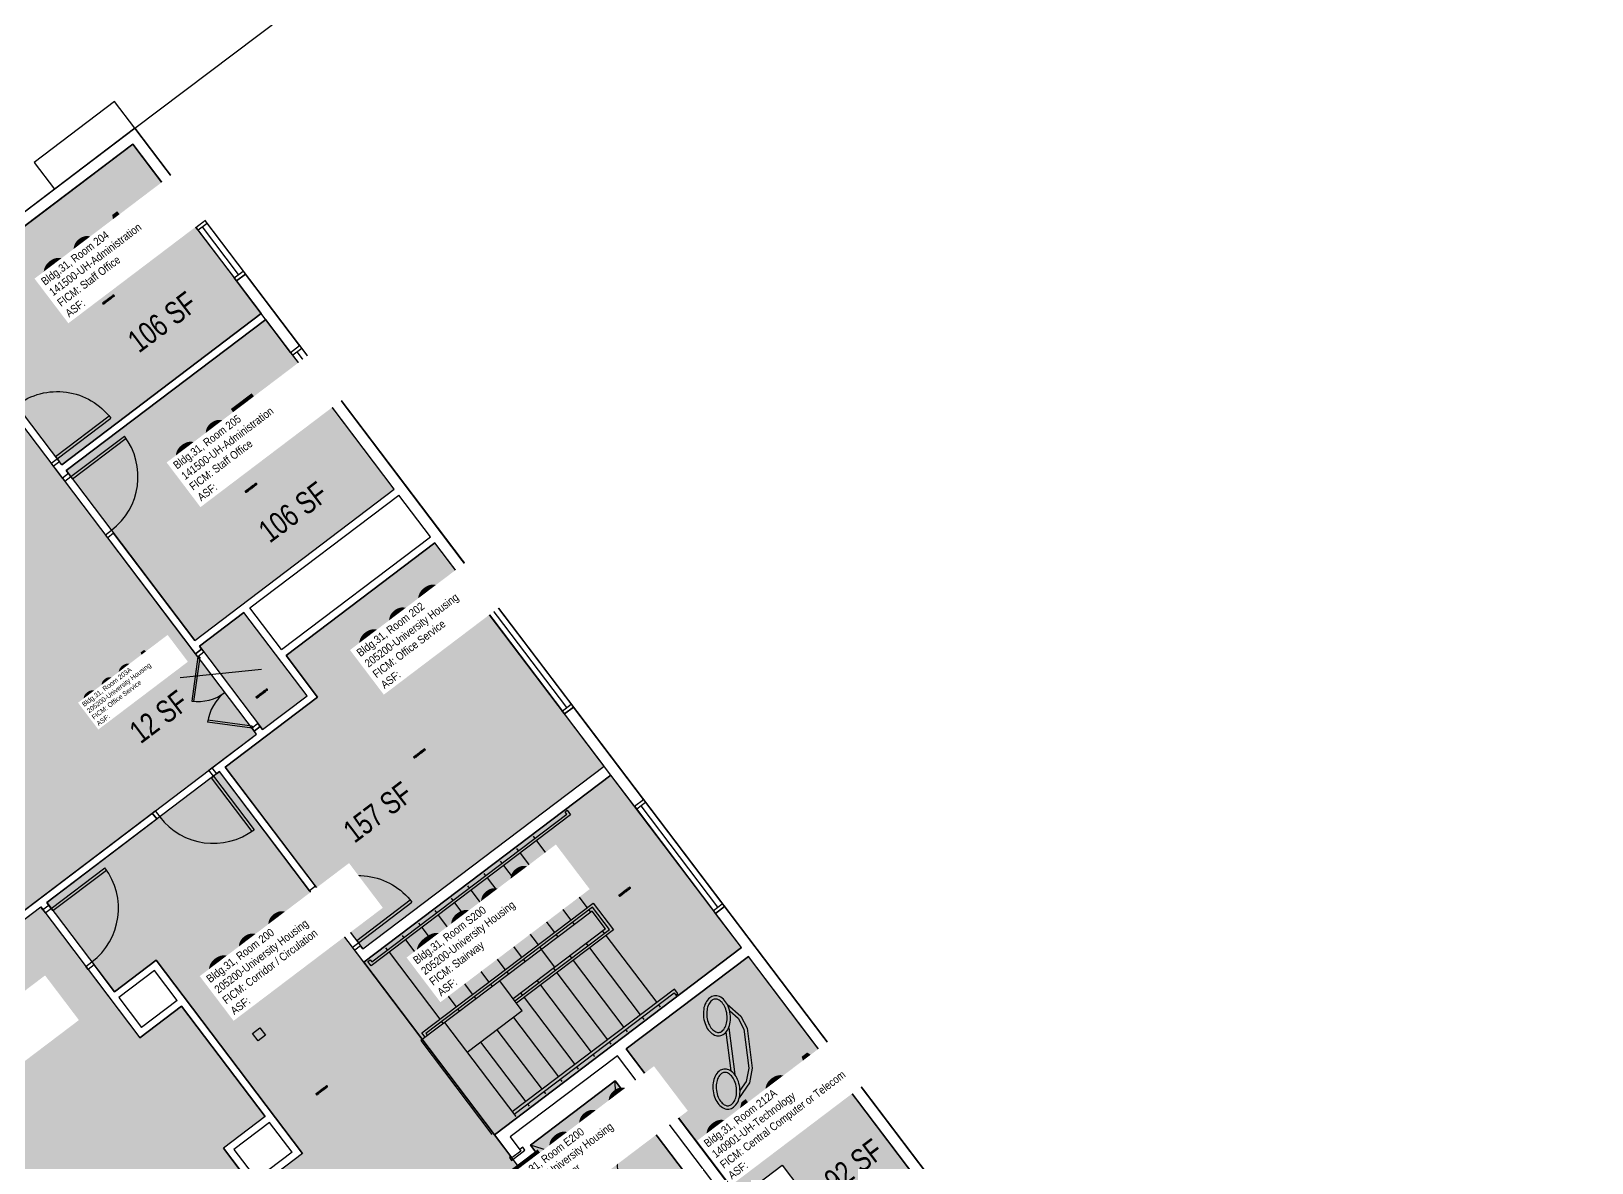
# Model space of a CAD drawing. Header units: inches. Extents: x 69224544 to 69227207, y 27678821 to 27682587.
# Drawn here: x 69225161 to 69225997, y 27680526 to 27681132 of the extents above; entities that cross this region are included whole.
import ezdxf
from ezdxf.enums import TextEntityAlignment as Align

# ---------------------------------------------------------------- set-up
doc = ezdxf.new("R2010")
doc.units = ezdxf.units.IN
doc.header["$LTSCALE"] = 10
doc.header["$MEASUREMENT"] = 0
doc.layers.get('0').update_dxf_attribs({"linetype": 'CONTINUOUS'})
for name, color, linetype in [('A-DOOR', 2, 'CONTINUOUS'), ('A-FLOR', 3, 'CONTINUOUS'), ('A-GLAZ', 1, 'CONTINUOUS'), ('A-GRID', 1, 'CONTINUOUS'), ('A-IDEN-ICON', 4, 'CONTINUOUS'), ('A-IDEN-RNUM', 7, 'CONTINUOUS'), ('A-IDEN-SNUM', 4, 'CONTINUOUS'), ('A-IDEN-VNUM', 4, 'CONTINUOUS'), ('A-ROOF', 2, 'CONTINUOUS'), ('A-WALL', 5, 'CONTINUOUS'), ('AREA-ASSIGN', 7, 'CONTINUOUS'), ('AREA-GROSS', 1, 'CONTINUOUS'), ('AREA-TEXT', 3, 'CONTINUOUS'), ('Rooms-Category-Color', 7, 'CONTINUOUS'), ('Rooms-College-Color', 7, 'CONTINUOUS'), ('Rooms-Department-Color', 7, 'CONTINUOUS'), ('Rooms-Division-Color', 7, 'CONTINUOUS'), ('Rooms-Information', 7, 'CONTINUOUS')]:
    doc.layers.add(name, color=color, linetype=linetype)
doc.styles.add('CP_AREA', font='arial.ttf', dxfattribs={"height": 15})
doc.styles.add('CP_ROOMVNUMBER', font='arial.ttf', dxfattribs={"width": 0.85, "height": 0.075})
doc.styles.add('ROOMSNUMBER', font='TXT.SHX', dxfattribs={"height": 1})

# ---------------------------------------------------------------- blocks, each defined once
blk = doc.blocks.new('d3f')
for p, q in [((0, 0), (0, 36)), ((1.5, 0), (1.5, 36)), ((1.5, 0), (0, 0)), ((0, 0), (0, 0))]:
    blk.add_line(p, q)
blk.add_arc((0, 0), 36, 0, 90)
blk = doc.blocks.new('d6f45d')
for p, q in [((0, 0), (25.5, 25.5)), ((72, 0), (46.5, 25.5)), ((1.1, -1.1), (26.5, 24.4)), ((70.9, -1.1), (45.5, 24.4)), ((1.1, -1.1), (0, 0)), ((70.9, -1.1), (72, 0))]:
    blk.add_line(p, q)
for centre, start, end in [((0, 0), 0, 45), ((72, 0), 135, 180)]:
    blk.add_arc(centre, 36, start, end)
blk = doc.blocks.new('COL6X6')
blk.add_lwpolyline([(-3, 3), (3, 3), (3, -3), (-3, -3)], close=True)
blk = doc.blocks.new('CPPHONE')
for p, q in [((0.0096, 0.0252), (-0.0196, -0.0252)), ((0.0169, 0.0279), (-0.0182, -0.0329))]:
    blk.add_line(p, q)
for points in [[(0.0288, 0.0786, 0.139889), (0.0216, 0.0804, 0.107118), (0.0122, 0.0781, 0.079812), (0.0039, 0.0722, 0.067459), (-0.0035, 0.0626, 0.067459), (-0.008, 0.0515, 0.079812), (-0.009, 0.0413, 0.107118), (-0.0064, 0.032, 0.139889), (-0.0012, 0.0267, 0.139889), (0.0061, 0.0248, 0.107118), (0.0155, 0.0272, 0.079812), (0.0238, 0.0331, 0.067459), (0.0312, 0.0426, 0.067459), (0.0357, 0.0538, 0.079812), (0.0367, 0.0639, 0.107118), (0.034, 0.0732, 0.139889)], [(0.0263, 0.0743, 0.139889), (0.0218, 0.0754, 0.107118), (0.0144, 0.0736, 0.079812), (0.0074, 0.0686, 0.067459), (0.0008, 0.0601, 0.067459), (-0.0032, 0.0502, 0.079812), (-0.004, 0.0417, 0.107118), (-0.0019, 0.0344, 0.139889), (0.0013, 0.031, 0.139889), (0.0059, 0.0298, 0.107118), (0.0133, 0.0317, 0.079812), (0.0203, 0.0367, 0.067459), (0.0268, 0.0451, 0.067459), (0.0309, 0.055, 0.079812), (0.0317, 0.0636, 0.107118), (0.0296, 0.0709, 0.139889)], [(-0.0262, -0.0167, 0.139889), (-0.0334, -0.0148, 0.107118), (-0.0428, -0.0172, 0.079812), (-0.0511, -0.0231, 0.067459), (-0.0585, -0.0326, 0.067459), (-0.063, -0.0438, 0.079812), (-0.064, -0.0539, 0.107118), (-0.0614, -0.0632, 0.139889), (-0.0562, -0.0686, 0.139889), (-0.0489, -0.0704, 0.107118), (-0.0395, -0.0681, 0.079812), (-0.0312, -0.0622, 0.067459), (-0.0238, -0.0526, 0.067459), (-0.0193, -0.0415, 0.079812), (-0.0183, -0.0313, 0.107118), (-0.021, -0.022, 0.139889)], [(-0.0287, -0.021, 0.139889), (-0.0332, -0.0198, 0.107118), (-0.0406, -0.0217, 0.079812), (-0.0476, -0.0267, 0.067459), (-0.0542, -0.0351, 0.067459), (-0.0582, -0.045, 0.079812), (-0.059, -0.0536, 0.107118), (-0.0569, -0.0609, 0.139889), (-0.0537, -0.0643, 0.139889), (-0.0491, -0.0654, 0.107118), (-0.0417, -0.0636, 0.079812), (-0.0347, -0.0586, 0.067459), (-0.0282, -0.0501, 0.067459), (-0.0241, -0.0402, 0.079812), (-0.0233, -0.0317, 0.107118), (-0.0254, -0.0244, 0.139889)]]:
    blk.add_lwpolyline(points, format="xyb", close=True)
for points in [[(0.0364, 0.0572), (0.0417, 0.0308), (0.0382, 0.0108), (0.0082, -0.0411), (-0.0083, -0.0558), (-0.0338, -0.0645)], [(0.0334, 0.047), (0.0366, 0.0307), (0.0334, 0.0126), (0.0043, -0.0379), (-0.0109, -0.0514), (-0.0265, -0.0567)]]:
    blk.add_lwpolyline(points)

msp = doc.modelspace()

# ---------------------------------------------------------------- hatches: boundary and pattern name
at = {"layer": 'Rooms-Category-Color', "true_color": 0xfa9ba3}
for points in [[(69225215.33, 27681071.2), (69225284.17, 27680980.33), (69225177.35, 27680899.41), (69225108.52, 27680990.29)], [(69225105.33, 27680987.87), (69225031.2, 27680931.72), (69225067.43, 27680883.89), (69224991.7, 27680826.53), (69225131.78, 27680641.59), (69225281.64, 27680755.11)], [(69225179.77, 27680896.23), (69225248.6, 27680805.35), (69225355.42, 27680886.27), (69225286.58, 27680977.14)], [(69225377.15, 27680857.57), (69225297.44, 27680797.19), (69225314.35, 27680774.87), (69225264.93, 27680737.43), (69225338.59, 27680640.18), (69225467.73, 27680738)], [(69225274.93, 27680820.28), (69225251.02, 27680802.17), (69225284.83, 27680757.53), (69225308.75, 27680775.64)], [(69225166.08, 27680662.56), (69225219.22, 27680592.41), (69225241.54, 27680609.32), (69225286.22, 27680550.33), (69225263.9, 27680533.42), (69225317.04, 27680463.28), (69225171.96, 27680353.38), (69225021.01, 27680552.66)]]:
    msp.add_hatch(color=241, dxfattribs=at).paths.add_polyline_path(points)
at = {"layer": 'Rooms-Category-Color', "true_color": 0xadadad}
for points in [[(69225261.74, 27680735.02), (69225169.27, 27680664.97), (69225205.5, 27680617.15), (69225227.82, 27680634.05), (69225306.32, 27680530.43), (69225284, 27680513.52), (69225320.23, 27680465.69), (69225342.55, 27680482.6), (69225402.93, 27680402.89), (69225473.07, 27680456.02)], [(69225409.07, 27680540.52), (69225541.39, 27680640.75), (69225471.35, 27680733.22), (69225339.03, 27680632.98)], [(69225473.73, 27680569.43), (69225522.04, 27680505.66), (69225476.6, 27680471.24), (69225428.3, 27680535.01)]]:
    msp.add_hatch(color=253, dxfattribs=at).paths.add_polyline_path(points)
at = {"layer": 'Rooms-Category-Color', "true_color": 0xe3c5e1}
msp.add_hatch(color=254, dxfattribs=at).paths.add_polyline_path([(69225545.02, 27680635.97), (69225479.65, 27680586.46), (69225540.03, 27680506.74), (69225563.15, 27680524.25), (69225619.91, 27680449.32), (69225662.16, 27680481.33)])
at = {"layer": 'Rooms-College-Color', "true_color": 0xadadad}
for points in [[(69225215.33, 27681071.2), (69225284.17, 27680980.33), (69225177.35, 27680899.41), (69225108.52, 27680990.29)], [(69225105.33, 27680987.87), (69225031.2, 27680931.72), (69225067.43, 27680883.89), (69224991.7, 27680826.53), (69225131.78, 27680641.59), (69225281.64, 27680755.11)], [(69225179.77, 27680896.23), (69225248.6, 27680805.35), (69225355.42, 27680886.27), (69225286.58, 27680977.14)], [(69225377.15, 27680857.57), (69225297.44, 27680797.19), (69225314.35, 27680774.87), (69225264.93, 27680737.43), (69225338.59, 27680640.18), (69225467.73, 27680738)], [(69225274.93, 27680820.28), (69225251.02, 27680802.17), (69225284.83, 27680757.53), (69225308.75, 27680775.64)], [(69225261.74, 27680735.02), (69225169.27, 27680664.97), (69225205.5, 27680617.15), (69225227.82, 27680634.05), (69225306.32, 27680530.43), (69225284, 27680513.52), (69225320.23, 27680465.69), (69225342.55, 27680482.6), (69225402.93, 27680402.89), (69225473.07, 27680456.02)], [(69225409.07, 27680540.52), (69225541.39, 27680640.75), (69225471.35, 27680733.22), (69225339.03, 27680632.98)], [(69225166.08, 27680662.56), (69225219.22, 27680592.41), (69225241.54, 27680609.32), (69225286.22, 27680550.33), (69225263.9, 27680533.42), (69225317.04, 27680463.28), (69225171.96, 27680353.38), (69225021.01, 27680552.66)], [(69225545.02, 27680635.97), (69225479.65, 27680586.46), (69225540.03, 27680506.74), (69225563.15, 27680524.25), (69225619.91, 27680449.32), (69225662.16, 27680481.33)], [(69225473.73, 27680569.43), (69225522.04, 27680505.66), (69225476.6, 27680471.24), (69225428.3, 27680535.01)]]:
    msp.add_hatch(color=253, dxfattribs=at).paths.add_polyline_path(points)
at = {"layer": 'Rooms-Department-Color', "true_color": 0x604aed}
for points in [[(69225215.33, 27681071.2), (69225284.17, 27680980.33), (69225177.35, 27680899.41), (69225108.52, 27680990.29)], [(69225105.33, 27680987.87), (69225031.2, 27680931.72), (69225067.43, 27680883.89), (69224991.7, 27680826.53), (69225131.78, 27680641.59), (69225281.64, 27680755.11)], [(69225179.77, 27680896.23), (69225248.6, 27680805.35), (69225355.42, 27680886.27), (69225286.58, 27680977.14)], [(69225377.15, 27680857.57), (69225297.44, 27680797.19), (69225314.35, 27680774.87), (69225264.93, 27680737.43), (69225338.59, 27680640.18), (69225467.73, 27680738)], [(69225274.93, 27680820.28), (69225251.02, 27680802.17), (69225284.83, 27680757.53), (69225308.75, 27680775.64)], [(69225166.08, 27680662.56), (69225219.22, 27680592.41), (69225241.54, 27680609.32), (69225286.22, 27680550.33), (69225263.9, 27680533.42), (69225317.04, 27680463.28), (69225171.96, 27680353.38), (69225021.01, 27680552.66)], [(69225545.02, 27680635.97), (69225479.65, 27680586.46), (69225540.03, 27680506.74), (69225563.15, 27680524.25), (69225619.91, 27680449.32), (69225662.16, 27680481.33)]]:
    msp.add_hatch(color=173, dxfattribs=at).paths.add_polyline_path(points)
at = {"layer": 'Rooms-Department-Color', "true_color": 0xacacac}
for points in [[(69225261.74, 27680735.02), (69225169.27, 27680664.97), (69225205.5, 27680617.15), (69225227.82, 27680634.05), (69225306.32, 27680530.43), (69225284, 27680513.52), (69225320.23, 27680465.69), (69225342.55, 27680482.6), (69225402.93, 27680402.89), (69225473.07, 27680456.02)], [(69225409.07, 27680540.52), (69225541.39, 27680640.75), (69225471.35, 27680733.22), (69225339.03, 27680632.98)], [(69225473.73, 27680569.43), (69225522.04, 27680505.66), (69225476.6, 27680471.24), (69225428.3, 27680535.01)]]:
    msp.add_hatch(color=253, dxfattribs=at).paths.add_polyline_path(points)
at = {"layer": 'Rooms-Division-Color', "true_color": 0x604aed}
for points in [[(69225215.33, 27681071.2), (69225284.17, 27680980.33), (69225177.35, 27680899.41), (69225108.52, 27680990.29)], [(69225105.33, 27680987.87), (69225031.2, 27680931.72), (69225067.43, 27680883.89), (69224991.7, 27680826.53), (69225131.78, 27680641.59), (69225281.64, 27680755.11)], [(69225179.77, 27680896.23), (69225248.6, 27680805.35), (69225355.42, 27680886.27), (69225286.58, 27680977.14)], [(69225377.15, 27680857.57), (69225297.44, 27680797.19), (69225314.35, 27680774.87), (69225264.93, 27680737.43), (69225338.59, 27680640.18), (69225467.73, 27680738)], [(69225274.93, 27680820.28), (69225251.02, 27680802.17), (69225284.83, 27680757.53), (69225308.75, 27680775.64)], [(69225166.08, 27680662.56), (69225219.22, 27680592.41), (69225241.54, 27680609.32), (69225286.22, 27680550.33), (69225263.9, 27680533.42), (69225317.04, 27680463.28), (69225171.96, 27680353.38), (69225021.01, 27680552.66)], [(69225545.02, 27680635.97), (69225479.65, 27680586.46), (69225540.03, 27680506.74), (69225563.15, 27680524.25), (69225619.91, 27680449.32), (69225662.16, 27680481.33)]]:
    msp.add_hatch(color=173, dxfattribs=at).paths.add_polyline_path(points)
at = {"layer": 'Rooms-Division-Color', "true_color": 0xadadad}
for points in [[(69225261.74, 27680735.02), (69225169.27, 27680664.97), (69225205.5, 27680617.15), (69225227.82, 27680634.05), (69225306.32, 27680530.43), (69225284, 27680513.52), (69225320.23, 27680465.69), (69225342.55, 27680482.6), (69225402.93, 27680402.89), (69225473.07, 27680456.02)], [(69225409.07, 27680540.52), (69225541.39, 27680640.75), (69225471.35, 27680733.22), (69225339.03, 27680632.98)], [(69225473.73, 27680569.43), (69225522.04, 27680505.66), (69225476.6, 27680471.24), (69225428.3, 27680535.01)]]:
    msp.add_hatch(color=253, dxfattribs=at).paths.add_polyline_path(points)

# ---------------------------------------------------------------- linework, layer by layer
at = {"layer": 'A-DOOR'}
for points in [[(69225174.94, 27680902.6), (69225176.14, 27680901.01), (69225172.96, 27680898.59), (69225171.75, 27680900.19)], [(69225182.18, 27680893.04), (69225180.98, 27680894.63), (69225177.79, 27680892.22), (69225178.99, 27680890.62)], [(69225203.92, 27680864.34), (69225205.13, 27680862.75), (69225201.94, 27680860.33), (69225200.73, 27680861.93)], [(69225252.23, 27680800.57), (69225253.43, 27680798.98), (69225250.24, 27680796.56), (69225249.04, 27680798.16)], [(69225279.23, 27680758.3), (69225280.44, 27680756.71), (69225283.62, 27680759.12), (69225282.42, 27680760.72)], [(69225258.55, 27680732.6), (69225256.14, 27680735.79), (69225257.73, 27680737), (69225260.14, 27680733.81)], [(69225228.26, 27680709.66), (69225225.84, 27680712.84), (69225227.44, 27680714.05), (69225229.85, 27680710.86)], [(69225314.44, 27680672.07), (69225313.23, 27680673.66), (69225310.04, 27680671.25), (69225311.25, 27680669.65)], [(69225171.69, 27680661.78), (69225170.48, 27680663.38), (69225167.29, 27680660.96), (69225168.5, 27680659.37)], [(69225336.18, 27680643.37), (69225337.39, 27680641.78), (69225334.2, 27680639.36), (69225332.99, 27680640.96)], [(69225193.43, 27680633.09), (69225194.63, 27680631.49), (69225191.44, 27680629.08), (69225190.24, 27680630.67)]]:
    msp.add_lwpolyline(points, close=True, dxfattribs=at)
msp.add_lwpolyline([(69225417.83, 27680528.96), (69225417.03, 27680528.36), (69225418.24, 27680526.76), (69225425.41, 27680532.2), (69225424.2, 27680533.79), (69225422.61, 27680532.58)], dxfattribs=at)
at = {"layer": 'A-FLOR'}
for p, q in [((69225420.94, 27680693.78), (69225421.84, 27680692.58)), ((69225429.71, 27680700.42), (69225430.61, 27680699.22)), ((69225431.52, 27680698.03), (69225458.69, 27680662.16)), ((69225412.17, 27680687.13), (69225413.08, 27680685.94)), ((69225422.75, 27680691.39), (69225449.92, 27680655.51)), ((69225403.4, 27680680.49), (69225404.31, 27680679.3)), ((69225405.21, 27680678.1), (69225432.38, 27680642.23)), ((69225413.98, 27680684.74), (69225441.15, 27680648.87)), ((69225394.63, 27680673.85), (69225395.54, 27680672.66)), ((69225396.44, 27680671.46), (69225423.62, 27680635.59)), ((69225461.3, 27680660.37), (69225369.63, 27680590.93)), ((69225377.1, 27680660.57), (69225378, 27680659.37)), ((69225385.86, 27680667.21), (69225386.77, 27680666.01)), ((69225387.68, 27680664.82), (69225414.85, 27680628.95)), ((69225459.6, 27680660.96), (69225460.5, 27680659.77)), ((69225468.54, 27680650.8), (69225461.3, 27680660.37)), ((69225368.33, 27680653.92), (69225369.23, 27680652.73)), ((69225370.14, 27680651.53), (69225397.31, 27680615.66)), ((69225378.91, 27680658.18), (69225406.08, 27680622.3)), ((69225450.83, 27680654.32), (69225451.73, 27680653.12)), ((69225359.56, 27680647.28), (69225360.47, 27680646.09)), ((69225361.37, 27680644.89), (69225388.54, 27680609.02)), ((69225468.54, 27680650.8), (69225419.12, 27680613.37)), ((69225442.06, 27680647.68), (69225442.96, 27680646.48)), ((69225466.95, 27680649.6), (69225467.86, 27680648.4)), ((69225468.76, 27680647.2), (69225495.93, 27680611.33)), ((69225350.79, 27680640.64), (69225351.7, 27680639.45)), ((69225352.6, 27680638.25), (69225379.77, 27680602.38)), ((69225433.29, 27680641.04), (69225434.2, 27680639.84)), ((69225441.44, 27680630.27), (69225434.2, 27680639.84)), ((69225449.41, 27680636.31), (69225450.32, 27680635.12)), ((69225458.18, 27680642.95), (69225459.09, 27680641.76)), ((69225459.99, 27680640.56), (69225487.16, 27680604.69)), ((69225415.75, 27680627.75), (69225416.66, 27680626.56)), ((69225424.52, 27680634.39), (69225425.43, 27680633.2)), ((69225440.64, 27680629.67), (69225441.55, 27680628.47)), ((69225442.46, 27680627.28), (69225469.63, 27680591.41)), ((69225451.22, 27680633.92), (69225478.4, 27680598.05)), ((69225406.99, 27680621.11), (69225407.89, 27680619.91)), ((69225423.95, 27680606.99), (69225411.88, 27680622.93)), ((69225431.88, 27680623.03), (69225432.78, 27680621.83)), ((69225433.69, 27680620.64), (69225460.86, 27680584.77)), ((69225398.22, 27680614.47), (69225399.12, 27680613.27)), ((69225423.11, 27680616.39), (69225424.01, 27680615.19)), ((69225424.92, 27680613.99), (69225452.09, 27680578.12)), ((69225496.84, 27680610.14), (69225497.74, 27680608.94)), ((69225389.45, 27680607.83), (69225390.35, 27680606.63)), ((69225423.95, 27680606.99), (69225394.46, 27680584.65)), ((69225419.17, 27680603.37), (69225443.32, 27680571.48)), ((69225488.07, 27680603.5), (69225488.98, 27680602.3)), ((69225380.68, 27680601.18), (69225381.59, 27680599.99)), ((69225382.38, 27680600.59), (69225420.42, 27680550.37)), ((69225410.4, 27680596.73), (69225434.55, 27680564.84)), ((69225479.3, 27680596.85), (69225480.21, 27680595.66)), ((69225369.63, 27680590.93), (69225407.67, 27680540.71)), ((69225401.63, 27680590.08), (69225425.79, 27680558.2)), ((69225470.53, 27680590.21), (69225471.44, 27680589.02)), ((69225453, 27680576.93), (69225453.9, 27680575.73)), ((69225461.77, 27680583.57), (69225462.67, 27680582.37)), ((69225444.23, 27680570.29), (69225445.13, 27680569.09)), ((69225476.6, 27680471.24), (69225473.73, 27680569.43)), ((69225435.46, 27680563.64), (69225436.37, 27680562.45)), ((69225426.69, 27680557), (69225427.6, 27680555.81)), ((69225522.04, 27680505.66), (69225428.3, 27680535.01))]:
    msp.add_line(p, q, dxfattribs=at)
for points in [[(69225342.42, 27680634.3), (69225343.33, 27680633.1), (69225447.75, 27680712.21), (69225446.84, 27680713.4), (69225448.04, 27680714.31), (69225449.85, 27680711.92), (69225343.04, 27680631), (69225341.23, 27680633.39)], [(69225428.3, 27680535.01), (69225476.6, 27680471.24), (69225522.04, 27680505.66), (69225473.73, 27680569.43)]]:
    msp.add_lwpolyline(points, close=True, dxfattribs=at)
for points in [[(69225372.02, 27680592.74), (69225370.21, 27680595.13), (69225461.88, 27680664.57), (69225472.75, 27680650.22), (69225420.93, 27680610.98)], [(69225420.03, 27680612.17), (69225470.65, 27680650.51), (69225461.59, 27680662.47), (69225372.31, 27680594.84), (69225373.22, 27680593.65)], [(69225419.52, 27680551.57), (69225505.21, 27680616.48), (69225506.11, 27680615.28), (69225507.31, 27680616.19), (69225505.5, 27680618.58), (69225418.61, 27680552.76)]]:
    msp.add_lwpolyline(points, dxfattribs=at)
at = {"layer": 'A-GLAZ'}
for p, q in [((69225253.93, 27681030.18), (69225275.67, 27681001.49)), ((69225249.15, 27681026.56), (69225270.88, 27680997.86)), ((69225272.07, 27681001.27), (69225252.74, 27681026.78)), ((69225304.65, 27680963.22), (69225326.39, 27680934.53)), ((69225299.87, 27680959.6), (69225321.6, 27680930.9)), ((69225322.79, 27680934.31), (69225303.46, 27680959.82)), ((69225407.9, 27680826.92), (69225451.38, 27680769.52)), ((69225403.12, 27680823.29), (69225446.59, 27680765.9)), ((69225447.78, 27680769.31), (69225406.72, 27680823.51)), ((69225488.81, 27680720.1), (69225532.29, 27680662.71)), ((69225484.03, 27680716.48), (69225527.5, 27680659.09)), ((69225528.69, 27680662.49), (69225487.63, 27680716.7))]:
    msp.add_line(p, q, dxfattribs=at)
for points in [[(69225253.93, 27681030.18), (69225255.14, 27681028.59), (69225250.35, 27681024.97), (69225249.15, 27681026.56)], [(69225274.46, 27681003.08), (69225275.67, 27681001.49), (69225270.88, 27680997.86), (69225269.67, 27680999.46)], [(69225304.65, 27680963.22), (69225305.86, 27680961.63), (69225301.07, 27680958.01), (69225299.87, 27680959.6)], [(69225325.18, 27680936.12), (69225326.39, 27680934.53), (69225321.6, 27680930.9), (69225320.4, 27680932.5)], [(69225407.9, 27680826.92), (69225409.11, 27680825.32), (69225404.33, 27680821.7), (69225403.12, 27680823.29)], [(69225450.17, 27680771.12), (69225451.38, 27680769.52), (69225446.59, 27680765.9), (69225445.39, 27680767.49)], [(69225488.81, 27680720.1), (69225490.02, 27680718.51), (69225485.24, 27680714.88), (69225484.03, 27680716.48)], [(69225531.08, 27680664.3), (69225532.29, 27680662.71), (69225527.5, 27680659.09), (69225526.3, 27680660.68)]]:
    msp.add_lwpolyline(points, close=True, dxfattribs=at)
at = {"layer": 'A-GRID'}
for q in [(69227206.91, 27682587.34), (69226839.55, 27678936.94)]:
    msp.add_line((69225216.49, 27681079.6), q, dxfattribs=at)
at = {"layer": 'A-IDEN-VNUM'}
msp.add_line((69225240.78, 27680785.48), (69225284.25, 27680789.98), dxfattribs=at)
at = {"layer": 'A-ROOF'}
msp.add_lwpolyline([(69225216.49, 27681079.6), (69225205.62, 27681093.95), (69225162.58, 27681061.35), (69225173.45, 27681047)], dxfattribs=at)
at = {"layer": 'A-WALL'}
for p, q in [((69225216.49, 27681079.6), (69225022.79, 27680932.88)), ((69225253.93, 27681030.18), (69225216.49, 27681079.6)), ((69225215.33, 27681071.2), (69225031.2, 27680931.72)), ((69225249.15, 27681026.56), (69225215.33, 27681071.2)), ((69225249.15, 27681026.56), (69225253.93, 27681030.18)), ((69225270.88, 27680997.86), (69225275.67, 27681001.49)), ((69225299.87, 27680959.6), (69225270.88, 27680997.86)), ((69225304.65, 27680963.22), (69225275.67, 27681001.49)), ((69225177.35, 27680899.41), (69225284.17, 27680980.33)), ((69225179.77, 27680896.23), (69225286.58, 27680977.14)), ((69225299.87, 27680959.6), (69225304.65, 27680963.22)), ((69225321.6, 27680930.9), (69225326.39, 27680934.53)), ((69225355.42, 27680886.27), (69225321.6, 27680930.9)), ((69225407.9, 27680826.92), (69225326.39, 27680934.53)), ((69225176.14, 27680901.01), (69225172.96, 27680898.59)), ((69225177.79, 27680892.22), (69225172.96, 27680898.59)), ((69225177.35, 27680899.41), (69225176.14, 27680901.01)), ((69225180.98, 27680894.63), (69225177.79, 27680892.22)), ((69225180.98, 27680894.63), (69225179.77, 27680896.23)), ((69225248.6, 27680805.35), (69225355.42, 27680886.27)), ((69225278.12, 27680822.7), (69225357.83, 27680883.08)), ((69225374.74, 27680860.76), (69225357.83, 27680883.08)), ((69225205.13, 27680862.75), (69225201.94, 27680860.33)), ((69225249.04, 27680798.16), (69225201.94, 27680860.33)), ((69225248.6, 27680805.35), (69225205.13, 27680862.75)), ((69225295.03, 27680800.38), (69225374.74, 27680860.76)), ((69225297.44, 27680797.19), (69225377.15, 27680857.57)), ((69225403.12, 27680823.29), (69225377.15, 27680857.57)), ((69225403.12, 27680823.29), (69225407.9, 27680826.92)), ((69225251.02, 27680802.17), (69225274.93, 27680820.28)), ((69225308.75, 27680775.64), (69225274.93, 27680820.28)), ((69225295.03, 27680800.38), (69225278.12, 27680822.7)), ((69225252.23, 27680800.57), (69225251.02, 27680802.17)), ((69225252.23, 27680800.57), (69225251.02, 27680802.17)), ((69225252.23, 27680800.57), (69225249.04, 27680798.16)), ((69225314.35, 27680774.87), (69225297.44, 27680797.19)), ((69225264.93, 27680737.43), (69225314.35, 27680774.87)), ((69225284.83, 27680757.53), (69225308.75, 27680775.64)), ((69225446.59, 27680765.9), (69225451.38, 27680769.52)), ((69225488.81, 27680720.1), (69225451.38, 27680769.52)), ((69225471.35, 27680733.22), (69225446.59, 27680765.9)), ((69225257.73, 27680737), (69225281.64, 27680755.11)), ((69225283.62, 27680759.12), (69225280.44, 27680756.71)), ((69225281.64, 27680755.11), (69225280.44, 27680756.71)), ((69225284.83, 27680757.53), (69225283.62, 27680759.12)), ((69225257.73, 27680737), (69225260.14, 27680733.81)), ((69225260.14, 27680733.81), (69225261.74, 27680735.02)), ((69225310.04, 27680671.25), (69225261.74, 27680735.02)), ((69225313.23, 27680673.66), (69225264.93, 27680737.43)), ((69225338.59, 27680640.18), (69225467.73, 27680738)), ((69225339.03, 27680632.98), (69225471.35, 27680733.22)), ((69225484.03, 27680716.48), (69225471.35, 27680733.22)), ((69225484.03, 27680716.48), (69225488.81, 27680720.1)), ((69225131.78, 27680641.59), (69225225.84, 27680712.84)), ((69225225.84, 27680712.84), (69225228.26, 27680709.66)), ((69225169.27, 27680664.97), (69225228.26, 27680709.66)), ((69225313.23, 27680673.66), (69225310.04, 27680671.25)), ((69225021.01, 27680552.66), (69225166.08, 27680662.56)), ((69225167.29, 27680660.96), (69225166.08, 27680662.56)), ((69225170.48, 27680663.38), (69225167.29, 27680660.96)), ((69225170.48, 27680663.38), (69225169.27, 27680664.97)), ((69225527.5, 27680659.09), (69225532.29, 27680662.71)), ((69225532.29, 27680662.71), (69225694.71, 27680448.28)), ((69225541.39, 27680640.75), (69225527.5, 27680659.09)), ((69225337.39, 27680641.78), (69225334.2, 27680639.36)), ((69225339.03, 27680632.98), (69225334.2, 27680639.36)), ((69225338.59, 27680640.18), (69225337.39, 27680641.78)), ((69225541.39, 27680640.75), (69225409.07, 27680540.52)), ((69225479.65, 27680586.46), (69225545.02, 27680635.97)), ((69225662.16, 27680481.33), (69225545.02, 27680635.97)), ((69225194.63, 27680631.49), (69225191.44, 27680629.08)), ((69225191.44, 27680629.08), (69225219.22, 27680592.41)), ((69225205.5, 27680617.15), (69225194.63, 27680631.49)), ((69225227.82, 27680634.05), (69225205.5, 27680617.15)), ((69225227.05, 27680628.45), (69225207.92, 27680613.96)), ((69225239.12, 27680612.51), (69225227.05, 27680628.45)), ((69225306.32, 27680530.43), (69225227.82, 27680634.05)), ((69225207.92, 27680613.96), (69225219.99, 27680598.02)), ((69225239.12, 27680612.51), (69225219.99, 27680598.02)), ((69225241.54, 27680609.32), (69225219.22, 27680592.41)), ((69225286.22, 27680550.33), (69225241.54, 27680609.32)), ((69225540.03, 27680506.74), (69225479.65, 27680586.46)), ((69225474.87, 27680582.83), (69225417.48, 27680539.36)), ((69225536.46, 27680501.53), (69225474.87, 27680582.83)), ((69225286.22, 27680550.33), (69225263.9, 27680533.42)), ((69225288.64, 27680547.14), (69225269.51, 27680532.65)), ((69225300.71, 27680531.2), (69225288.64, 27680547.14)), ((69225409.07, 27680540.52), (69225418.43, 27680528.16)), ((69225417.48, 27680539.36), (69225423.21, 27680531.79)), ((69225291.68, 27680496.76), (69225263.9, 27680533.42)), ((69225269.51, 27680532.65), (69225281.58, 27680516.71)), ((69225300.71, 27680531.2), (69225281.58, 27680516.71)), ((69225306.32, 27680530.43), (69225284, 27680513.52)), ((69225423.21, 27680531.79), (69225418.43, 27680528.16))]:
    msp.add_line(p, q, dxfattribs=at)
at = {"layer": 'AREA-ASSIGN'}
for points in [[(69225215.33, 27681071.2), (69225284.17, 27680980.33), (69225177.35, 27680899.41), (69225108.52, 27680990.29)], [(69225105.33, 27680987.87), (69225031.2, 27680931.72), (69225067.43, 27680883.89), (69224991.7, 27680826.53), (69225131.78, 27680641.59), (69225281.64, 27680755.11)], [(69225179.77, 27680896.23), (69225248.6, 27680805.35), (69225355.42, 27680886.27), (69225286.58, 27680977.14)], [(69225377.15, 27680857.57), (69225297.44, 27680797.19), (69225314.35, 27680774.87), (69225264.93, 27680737.43), (69225338.59, 27680640.18), (69225467.73, 27680738)], [(69225274.93, 27680820.28), (69225251.02, 27680802.17), (69225284.83, 27680757.53), (69225308.75, 27680775.64)], [(69225261.74, 27680735.02), (69225169.27, 27680664.97), (69225205.5, 27680617.15), (69225227.82, 27680634.05), (69225306.32, 27680530.43), (69225284, 27680513.52), (69225320.23, 27680465.69), (69225342.55, 27680482.6), (69225402.93, 27680402.89), (69225473.07, 27680456.02)], [(69225409.07, 27680540.52), (69225541.39, 27680640.75), (69225471.35, 27680733.22), (69225339.03, 27680632.98)], [(69225166.08, 27680662.56), (69225219.22, 27680592.41), (69225241.54, 27680609.32), (69225286.22, 27680550.33), (69225263.9, 27680533.42), (69225317.04, 27680463.28), (69225171.96, 27680353.38), (69225021.01, 27680552.66)], [(69225545.02, 27680635.97), (69225479.65, 27680586.46), (69225540.03, 27680506.74), (69225563.15, 27680524.25), (69225619.91, 27680449.32), (69225662.16, 27680481.33)], [(69225473.73, 27680569.43), (69225522.04, 27680505.66), (69225476.6, 27680471.24), (69225428.3, 27680535.01), (69225473.73, 27680569.43)]]:
    msp.add_lwpolyline(points, close=True, dxfattribs=at)
at = {"layer": 'AREA-GROSS'}
msp.add_lwpolyline([(69225216.49, 27681079.6), (69225970.06, 27680084.79), (69225836.14, 27679983.35), (69225872.37, 27679935.53), (69225623.67, 27679747.13), (69224870.1, 27680741.94), (69225059.02, 27680885.05), (69225037.28, 27680913.75), (69225037.28, 27680913.75), (69225022.79, 27680932.88)], close=True, dxfattribs=at)

# ---------------------------------------------------------------- block references
at = {"layer": 'A-DOOR', "xscale": -1, "rotation": 307.1437749936754}
for p in [(69225174.94, 27680902.6), (69225336.18, 27680643.37)]:
    msp.add_blockref('d3f', p, dxfattribs=at)
at = {"layer": 'A-DOOR'}
for p, rotation in [((69225182.18, 27680893.04), 307.1437749936754), ((69225258.55, 27680732.6), 217.1437749936754), ((69225171.69, 27680661.78), 307.1437749936754)]:
    msp.add_blockref('d3f', p, dxfattribs=dict(at, rotation=rotation))
at = {"layer": 'A-DOOR', "xscale": 0.6666666666666665, "yscale": 0.6666666666666665, "zscale": 0.6666666666666665, "rotation": 127.1437749936754}
msp.add_blockref('d6f45d', (69225279.23, 27680758.3), dxfattribs=at)
at = {"layer": 'A-IDEN-ICON', "xscale": 360.0000000025632, "yscale": 360.0000000025632, "zscale": 360.0000000025632, "rotation": 37.33999999999994}
msp.add_blockref('CPPHONE', (69225535.74, 27680586.18), dxfattribs=at)
at = {"layer": 'A-WALL', "xscale": 0.8333333333333334, "yscale": 0.8333333333333334, "zscale": 0.8333333333333334, "rotation": 307.1437749936754}
msp.add_blockref('COL6X6', (69225283.01, 27680594.32), dxfattribs=at)

# ---------------------------------------------------------------- texts
at = {"layer": 'A-IDEN-RNUM', "style": 'ROOMSNUMBER', "width": 0.85}
for s, p in [('0204-00', (69225199.58, 27680985.15)), ('0205-00', (69225275.95, 27680884.33)), ('0203-A0', (69225281.74, 27680774.18)), ('0202-00', (69225366.16, 27680742.08)), ('S200-00', (69225476.05, 27680667.99)), ('0200-00', (69225313.8, 27680561.62))]:
    msp.add_text(s, height=1, rotation=37.14, dxfattribs=at).set_placement(p)
at = {"layer": 'A-IDEN-SNUM', "style": 'ROOMSNUMBER', "width": 0.85}
for s, p in [('0310020400', (69225199.58, 27680985.15)), ('0310020500', (69225275.95, 27680884.33)), ('03100203A0', (69225281.74, 27680774.18)), ('0310020200', (69225366.16, 27680742.08)), ('0310S20000', (69225476.05, 27680667.99)), ('0310020000', (69225313.8, 27680561.62))]:
    msp.add_text(s, height=1, rotation=37.14, dxfattribs=at).set_placement(p)
at = {"layer": 'A-IDEN-VNUM', "style": 'CP_ROOMVNUMBER', "width": 0.85}
for s, height, p in [('204', 30, (69225181.33, 27680978.13)), ('205', 30, (69225252.07, 27680879.65)), ('202', 30, (69225350.26, 27680779.2)), ('203A', 18, (69225197.2, 27680759.34)), ('S200', 30, (69225380.56, 27680614.48)), ('200', 30, (69225269.8, 27680604.52)), ('212A', 30, (69225536.25, 27680516.44)), ('E200', 30, (69225433.1, 27680495.74))]:
    msp.add_text(s, height=height, rotation=37.14, dxfattribs=at).set_placement(p)
at = {"layer": 'AREA-TEXT', "style": 'CP_AREA', "width": 0.75}
for s, p in [('106 SF', (69225231.2, 27680975.91)), ('106 SF', (69225301.26, 27680874.11)), ('12 SF', (69225229.32, 27680764.48)), ('157 SF', (69225346.62, 27680713.36)), ('92 SF', (69225601.42, 27680524.21))]:
    msp.add_text(s, height=12, rotation=37.14, dxfattribs=at).set_placement(p, align=Align.MIDDLE_CENTER)

# ---------------------------------------------------------------- next in the draw order: texts
at = {"layer": 'Rooms-Information', "attachment_point": 7, "rotation": 37.14, "style": 'CP_ROOMVNUMBER', "bg_fill": 3, "box_fill_scale": 1.5, "bg_fill_color": 256, "bg_fill_true_color": 13158600, "bg_fill_transparency": 0}
for s, insert, char_height, width in [('Bldg.31, Room 204^M^J141500-UH-Administration^M^JFICM: Staff Office^M^JASF: ', (69225181.33, 27680978.13), 4.2857, 96), ('Bldg.31, Room 205^M^J141500-UH-Administration^M^JFICM: Staff Office^M^JASF: ', (69225252.07, 27680879.65), 4.2857, 96), ('Bldg.31, Room 202^M^J205200-University Housing^M^JFICM: Office Service^M^JASF: ', (69225350.26, 27680779.2), 4.2857, 96), ('Bldg.31, Room 203A^M^J205200-University Housing^M^JFICM: Office Service^M^JASF: ', (69225197.2, 27680759.34), 2.5714, 57.6), ('Bldg.31, Room S200^M^J205200-University Housing^M^JFICM: Stairway^M^JASF: ', (69225380.56, 27680614.48), 4.2857, 96), ('Bldg.31, Room 200^M^J205200-University Housing^M^JFICM: Corridor / Circulation^M^JASF: ', (69225269.8, 27680604.52), 4.2857, 96), ('Bldg.31, Room 201^M^J205200-University Housing^M^JFICM: Conference Room^M^JASF: ', (69225107.03, 27680544.35), 4.2857, 96), ('Bldg.31, Room 212A^M^J140901-UH-Technology^M^JFICM: Central Computer or Telecom^M^JASF: ', (69225536.25, 27680516.44), 4.2857, 96), ('Bldg.31, Room E200^M^J205200-University Housing^M^JFICM: Elevator^M^JASF: ', (69225433.1, 27680495.74), 4.2857, 96)]:
    msp.add_mtext(s, dxfattribs=dict(at, insert=insert, char_height=char_height, width=width))

doc.saveas('drawing.dxf')
